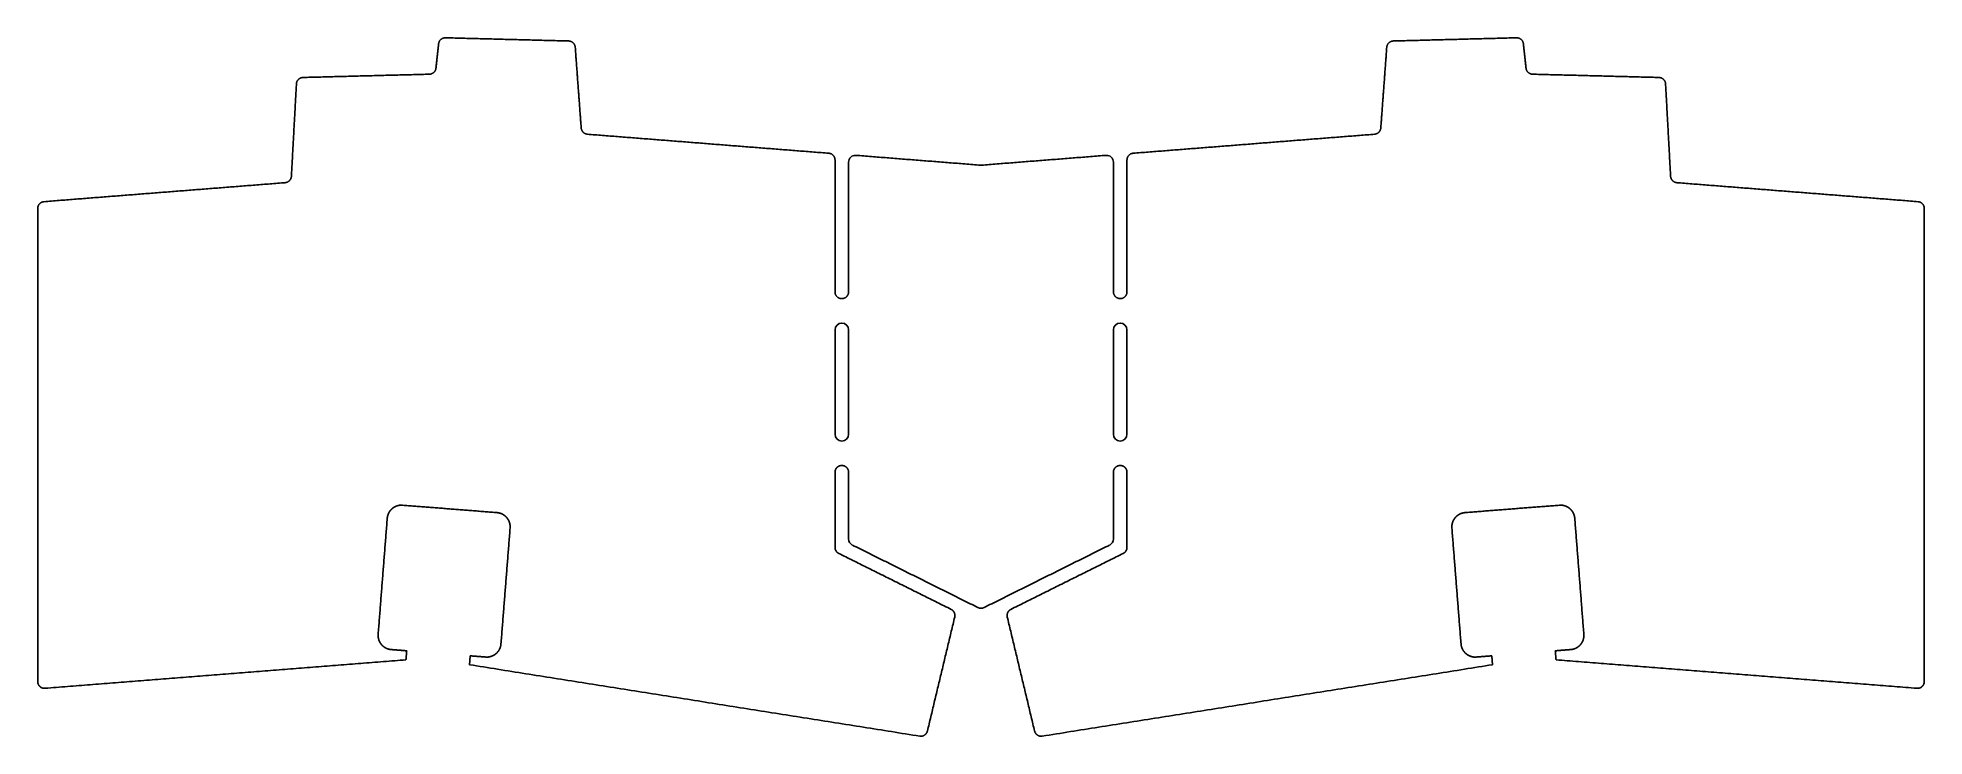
# Model space of a CAD drawing. Header units: millimetres. Extents: x -174 to 104, y -42 to 61.
import ezdxf

# ---------------------------------------------------------------- set-up
doc = ezdxf.new("R2010")
doc.units = ezdxf.units.MM
doc.layers.add('pcb-edgecuts', color=204, linetype='Continuous', true_color=0x7800b4)

msp = doc.modelspace()

# ---------------------------------------------------------------- linework, layer by layer
at = {"layer": 'pcb-edgecuts'}
for points in [[(-54.54, 2.22), (-54.54, 17.61)], [(-15.46, 17.62), (-15.46, 2.22)]]:
    msp.add_lwpolyline(points, dxfattribs=at)
at = {"layer": 'pcb-edgecuts', "extrusion": (0, 0, -1)}
for centre, start, end in [((53.54, 42.34), 360, 94.5), ((16.46, 42.34), 85.5, 180), ((53.54, -13.21), 296.4545, 360), ((16.46, -13.21), 180, 243.5455), ((35, -22.44), 243.5455, 296.4545)]:
    msp.add_arc(centre, 1, start, end, dxfattribs=at)
at = {"layer": 'pcb-edgecuts'}
for centre, start, end in [((-35, 42.89), 265.5, 274.5), ((-55.54, 17.61), 0, 180), ((-14.46, 17.62), 0, 180), ((-55.54, 2.22), 180, 0), ((-14.46, 2.22), 180, 0)]:
    msp.add_arc(centre, 1, start, end, dxfattribs=at)
for points, degree in [([(-115.42, 56.2), (-115.22, 57.99), (-115.03, 59.78)], 2), ([(-114.01, 60.67), (-104.92, 60.43), (-95.84, 60.2)], 2), ([(-94.87, 59.27), (-94.43, 53.32), (-93.99, 47.38)], 2), ([(23.99, 47.38), (24.43, 53.32), (24.87, 59.27)], 2), ([(25.84, 60.2), (34.92, 60.43), (44.01, 60.67)], 2), ([(45.03, 59.78), (45.22, 57.99), (45.42, 56.2)], 2), ([(-136.75, 40.25), (-136.38, 47.06), (-136.01, 53.87)], 2), ([(-135.03, 54.82), (-125.71, 55.06), (-116.39, 55.3)], 2), ([(46.39, 55.3), (55.71, 55.06), (65.03, 54.82)], 2), ([(66.01, 53.87), (66.38, 47.06), (66.75, 40.25)], 2), ([(-93.07, 46.45), (-75.26, 45.05), (-57.46, 43.65)], 2), ([(-12.54, 43.65), (5.26, 45.05), (23.07, 46.45)], 2), ([(-56.54, 42.65), (-56.54, 32.93), (-56.54, 23.21)], 2), ([(-54.54, 23.21), (-54.54, 42.34)], 1), ([(-53.46, 43.34), (-35.08, 41.89)], 1), ([(-34.92, 41.89), (-16.54, 43.34)], 1), ([(-15.46, 42.34), (-15.46, 23.22)], 1), ([(-13.46, 23.22), (-13.46, 32.94), (-13.46, 42.65)], 2), ([(-173.26, 36.51), (-155.46, 37.91), (-137.67, 39.31)], 2), ([(67.67, 39.31), (85.46, 37.91), (103.26, 36.51)], 2), ([(-174.18, -34.23), (-174.18, 0.64), (-174.18, 35.51)], 2), ([(104.18, 35.51), (104.18, 0.64), (104.18, -34.23)], 2), ([(-56.54, 17.61), (-56.54, 9.92), (-56.54, 2.22)], 2), ([(-13.46, 2.22), (-13.46, 9.92), (-13.46, 17.62)], 2), ([(-56.54, -3.38), (-56.54, -8.92), (-56.54, -14.45)], 2), ([(-54.54, -13.21), (-54.54, -3.38)], 1), ([(-15.46, -3.38), (-15.46, -13.21)], 1), ([(-13.46, -14.45), (-13.46, -8.92), (-13.46, -3.38)], 2), ([(-121.09, -8.31), (-121.16, -8.33), (-121.23, -8.36)], 2), ([(-120.94, -8.27), (-121.01, -8.29), (-121.09, -8.31)], 2), ([(-120.79, -8.25), (-120.86, -8.26), (-120.94, -8.27)], 2), ([(-120.64, -8.23), (-120.72, -8.24), (-120.79, -8.25)], 2), ([(-120.49, -8.23), (-120.57, -8.23), (-120.64, -8.23)], 2), ([(-120.35, -8.24), (-120.42, -8.23), (-120.49, -8.23)], 2), ([(-106.41, -9.33), (-113.38, -8.78), (-120.35, -8.24)], 2), ([(50.35, -8.24), (43.38, -8.78), (36.41, -9.33)], 2), ([(50.49, -8.23), (50.42, -8.23), (50.35, -8.24)], 2), ([(50.64, -8.23), (50.57, -8.23), (50.49, -8.23)], 2), ([(50.79, -8.25), (50.72, -8.24), (50.64, -8.23)], 2), ([(50.94, -8.27), (50.86, -8.26), (50.79, -8.25)], 2), ([(51.09, -8.31), (51.01, -8.29), (50.94, -8.27)], 2), ([(51.23, -8.36), (51.16, -8.33), (51.09, -8.31)], 2), ([(-122.61, -10.16), (-123.28, -18.71), (-123.95, -27.26)], 2), ([(-122.59, -10.02), (-122.6, -10.09), (-122.61, -10.16)], 2), ([(-122.56, -9.87), (-122.57, -9.94), (-122.59, -10.02)], 2), ([(-122.52, -9.73), (-122.54, -9.8), (-122.56, -9.87)], 2), ([(-122.48, -9.59), (-122.5, -9.66), (-122.52, -9.73)], 2), ([(-122.42, -9.45), (-122.45, -9.52), (-122.48, -9.59)], 2), ([(-122.35, -9.31), (-122.38, -9.38), (-122.42, -9.45)], 2), ([(-122.27, -9.18), (-122.31, -9.25), (-122.35, -9.31)], 2), ([(-122.18, -9.06), (-122.23, -9.12), (-122.27, -9.18)], 2), ([(-122.09, -8.95), (-122.14, -9), (-122.18, -9.06)], 2), ([(-121.99, -8.84), (-122.04, -8.89), (-122.09, -8.95)], 2), ([(-121.87, -8.73), (-121.93, -8.78), (-121.99, -8.84)], 2), ([(-121.76, -8.64), (-121.81, -8.69), (-121.87, -8.73)], 2), ([(-121.63, -8.56), (-121.69, -8.6), (-121.76, -8.64)], 2), ([(-121.5, -8.48), (-121.57, -8.52), (-121.63, -8.56)], 2), ([(-121.37, -8.41), (-121.43, -8.45), (-121.5, -8.48)], 2), ([(-121.23, -8.36), (-121.3, -8.39), (-121.37, -8.41)], 2), ([(-106.26, -9.35), (-106.34, -9.34), (-106.41, -9.33)], 2), ([(-106.12, -9.38), (-106.19, -9.36), (-106.26, -9.35)], 2), ([(-105.98, -9.41), (-106.05, -9.4), (-106.12, -9.38)], 2), ([(-105.83, -9.46), (-105.9, -9.44), (-105.98, -9.41)], 2), ([(-105.69, -9.52), (-105.76, -9.49), (-105.83, -9.46)], 2), ([(-105.56, -9.59), (-105.62, -9.56), (-105.69, -9.52)], 2), ([(-105.43, -9.67), (-105.49, -9.63), (-105.56, -9.59)], 2), ([(-105.31, -9.75), (-105.37, -9.71), (-105.43, -9.67)], 2), ([(-105.19, -9.85), (-105.25, -9.8), (-105.31, -9.75)], 2), ([(-105.08, -9.95), (-105.14, -9.9), (-105.19, -9.85)], 2), ([(-104.98, -10.06), (-105.03, -10.01), (-105.08, -9.95)], 2), ([(-104.89, -10.18), (-104.93, -10.12), (-104.98, -10.06)], 2), ([(-104.8, -10.31), (-104.84, -10.24), (-104.89, -10.18)], 2), ([(-104.73, -10.44), (-104.76, -10.37), (-104.8, -10.31)], 2), ([(-104.66, -10.57), (-104.69, -10.5), (-104.73, -10.44)], 2), ([(-104.6, -10.71), (-104.63, -10.64), (-104.66, -10.57)], 2), ([(-104.56, -10.85), (-104.58, -10.78), (-104.6, -10.71)], 2), ([(-104.52, -11), (-104.54, -10.92), (-104.56, -10.85)], 2), ([(-104.49, -11.15), (-104.51, -11.07), (-104.52, -11)], 2), ([(34.52, -11), (34.51, -11.07), (34.49, -11.15)], 2), ([(34.56, -10.85), (34.54, -10.92), (34.52, -11)], 2), ([(34.6, -10.71), (34.58, -10.78), (34.56, -10.85)], 2), ([(34.66, -10.57), (34.63, -10.64), (34.6, -10.71)], 2), ([(34.73, -10.44), (34.69, -10.5), (34.66, -10.57)], 2), ([(34.8, -10.31), (34.76, -10.37), (34.73, -10.44)], 2), ([(34.89, -10.18), (34.84, -10.24), (34.8, -10.31)], 2), ([(34.98, -10.06), (34.93, -10.12), (34.89, -10.18)], 2), ([(35.08, -9.95), (35.03, -10.01), (34.98, -10.06)], 2), ([(35.19, -9.85), (35.14, -9.9), (35.08, -9.95)], 2), ([(35.31, -9.75), (35.25, -9.8), (35.19, -9.85)], 2), ([(35.43, -9.67), (35.37, -9.71), (35.31, -9.75)], 2), ([(35.56, -9.59), (35.49, -9.63), (35.43, -9.67)], 2), ([(35.69, -9.52), (35.62, -9.56), (35.56, -9.59)], 2), ([(35.83, -9.46), (35.76, -9.49), (35.69, -9.52)], 2), ([(35.98, -9.41), (35.9, -9.44), (35.83, -9.46)], 2), ([(36.12, -9.38), (36.05, -9.4), (35.98, -9.41)], 2), ([(36.26, -9.35), (36.19, -9.36), (36.12, -9.38)], 2), ([(36.41, -9.33), (36.34, -9.34), (36.26, -9.35)], 2), ([(51.37, -8.41), (51.3, -8.39), (51.23, -8.36)], 2), ([(51.5, -8.48), (51.43, -8.45), (51.37, -8.41)], 2), ([(51.63, -8.56), (51.57, -8.52), (51.5, -8.48)], 2), ([(51.76, -8.64), (51.69, -8.6), (51.63, -8.56)], 2), ([(51.87, -8.73), (51.81, -8.69), (51.76, -8.64)], 2), ([(51.99, -8.84), (51.93, -8.78), (51.87, -8.73)], 2), ([(52.09, -8.95), (52.04, -8.89), (51.99, -8.84)], 2), ([(52.18, -9.06), (52.14, -9), (52.09, -8.95)], 2), ([(52.27, -9.18), (52.23, -9.12), (52.18, -9.06)], 2), ([(52.35, -9.31), (52.31, -9.25), (52.27, -9.18)], 2), ([(52.42, -9.45), (52.38, -9.38), (52.35, -9.31)], 2), ([(52.48, -9.59), (52.45, -9.52), (52.42, -9.45)], 2), ([(52.52, -9.73), (52.5, -9.66), (52.48, -9.59)], 2), ([(52.56, -9.87), (52.54, -9.8), (52.52, -9.73)], 2), ([(52.59, -10.02), (52.57, -9.94), (52.56, -9.87)], 2), ([(52.61, -10.16), (52.6, -10.09), (52.59, -10.02)], 2), ([(53.95, -27.26), (53.28, -18.71), (52.61, -10.16)], 2), ([(-105.83, -28.69), (-105.15, -20.14), (-104.48, -11.59)], 2), ([(-104.48, -11.29), (-104.49, -11.22), (-104.49, -11.15)], 2), ([(-104.48, -11.44), (-104.48, -11.37), (-104.48, -11.29)], 2), ([(-104.48, -11.59), (-104.48, -11.52), (-104.48, -11.44)], 2), ([(34.49, -11.15), (34.49, -11.22), (34.48, -11.29)], 2), ([(34.48, -11.29), (34.48, -11.37), (34.48, -11.44)], 2), ([(34.48, -11.44), (34.48, -11.52), (34.48, -11.59)], 2), ([(34.48, -11.59), (35.15, -20.14), (35.83, -28.69)], 2), ([(-55.98, -15.35), (-47.69, -19.47), (-39.4, -23.6)], 2), ([(-35.45, -23.33), (-53.98, -14.11)], 1), ([(-16.02, -14.11), (-34.55, -23.33)], 1), ([(-30.6, -23.6), (-22.31, -19.47), (-14.02, -15.35)], 2), ([(-38.88, -24.73), (-40.89, -33.13), (-42.91, -41.53)], 2), ([(-27.09, -41.53), (-29.11, -33.13), (-31.12, -24.73)], 2), ([(-123.95, -27.26), (-123.95, -27.34), (-123.96, -27.41)], 2), ([(-123.96, -27.41), (-123.95, -27.49), (-123.95, -27.56)], 2), ([(-123.95, -27.56), (-123.95, -27.64), (-123.94, -27.71)], 2), ([(-123.94, -27.71), (-123.93, -27.78), (-123.91, -27.86)], 2), ([(53.91, -27.86), (53.93, -27.78), (53.94, -27.71)], 2), ([(53.94, -27.71), (53.95, -27.64), (53.95, -27.56)], 2), ([(53.96, -27.41), (53.95, -27.34), (53.95, -27.26)], 2), ([(53.95, -27.56), (53.95, -27.49), (53.96, -27.41)], 2), ([(-123.91, -27.86), (-123.9, -27.93), (-123.88, -28)], 2), ([(-123.88, -28), (-123.85, -28.08), (-123.83, -28.15)], 2), ([(-123.83, -28.15), (-123.8, -28.22), (-123.77, -28.29)], 2), ([(-123.77, -28.29), (-123.74, -28.35), (-123.71, -28.42)], 2), ([(-123.71, -28.42), (-123.67, -28.49), (-123.63, -28.55)], 2), ([(-123.63, -28.55), (-123.59, -28.61), (-123.55, -28.67)], 2), ([(-123.55, -28.67), (-123.5, -28.73), (-123.45, -28.79)], 2), ([(-123.45, -28.79), (-123.4, -28.85), (-123.35, -28.9)], 2), ([(-123.35, -28.9), (-123.3, -28.96), (-123.24, -29.01)], 2), ([(-123.24, -29.01), (-123.18, -29.05), (-123.12, -29.1)], 2), ([(-123.12, -29.1), (-123.06, -29.15), (-123, -29.19)], 2), ([(-123, -29.19), (-122.94, -29.23), (-122.88, -29.27)], 2), ([(-122.88, -29.27), (-122.81, -29.3), (-122.74, -29.34)], 2), ([(-122.74, -29.34), (-122.67, -29.36), (-122.6, -29.39)], 2), ([(-122.6, -29.39), (-122.53, -29.42), (-122.46, -29.44)], 2), ([(-122.46, -29.44), (-122.39, -29.46), (-122.32, -29.48)], 2), ([(-122.32, -29.48), (-122.24, -29.49), (-122.17, -29.51)], 2), ([(-122.17, -29.51), (-122.1, -29.52), (-122.02, -29.52)], 2), ([(-122.02, -29.52), (-120.88, -29.61), (-119.74, -29.7)], 2), ([(-119.74, -29.7), (-119.79, -30.37), (-119.85, -31.04)], 2), ([(-110.47, -31.76), (-110.42, -31.1), (-110.37, -30.44)], 2), ([(-110.37, -30.44), (-109.23, -30.53), (-108.09, -30.62)], 2), ([(-107.79, -30.62), (-107.72, -30.62), (-107.64, -30.61)], 2), ([(-107.64, -30.61), (-107.57, -30.6), (-107.49, -30.58)], 2), ([(-107.49, -30.58), (-107.42, -30.56), (-107.35, -30.55)], 2), ([(-107.35, -30.55), (-107.27, -30.52), (-107.2, -30.5)], 2), ([(-107.2, -30.5), (-107.13, -30.47), (-107.07, -30.44)], 2), ([(-107.07, -30.44), (-107, -30.41), (-106.93, -30.38)], 2), ([(-106.93, -30.38), (-106.87, -30.34), (-106.8, -30.3)], 2), ([(-106.8, -30.3), (-106.74, -30.26), (-106.68, -30.22)], 2), ([(-106.68, -30.22), (-106.62, -30.17), (-106.56, -30.12)], 2), ([(-106.56, -30.12), (-106.5, -30.07), (-106.45, -30.02)], 2), ([(-106.45, -30.02), (-106.4, -29.97), (-106.35, -29.91)], 2), ([(-106.35, -29.91), (-106.3, -29.85), (-106.25, -29.79)], 2), ([(-106.25, -29.79), (-106.21, -29.73), (-106.16, -29.67)], 2), ([(-106.16, -29.67), (-106.12, -29.61), (-106.09, -29.55)], 2), ([(-106.09, -29.55), (-106.05, -29.48), (-106.02, -29.41)], 2), ([(-106.02, -29.41), (-105.99, -29.34), (-105.96, -29.27)], 2), ([(-105.96, -29.27), (-105.93, -29.2), (-105.91, -29.13)], 2), ([(-105.91, -29.13), (-105.89, -29.06), (-105.87, -28.98)], 2), ([(-105.87, -28.98), (-105.86, -28.91), (-105.84, -28.84)], 2), ([(-105.84, -28.84), (-105.84, -28.76), (-105.83, -28.69)], 2), ([(35.83, -28.69), (35.84, -28.76), (35.84, -28.84)], 2), ([(35.84, -28.84), (35.86, -28.91), (35.87, -28.98)], 2), ([(35.87, -28.98), (35.89, -29.06), (35.91, -29.13)], 2), ([(35.91, -29.13), (35.93, -29.2), (35.96, -29.27)], 2), ([(35.96, -29.27), (35.99, -29.34), (36.02, -29.41)], 2), ([(36.02, -29.41), (36.05, -29.48), (36.09, -29.55)], 2), ([(36.09, -29.55), (36.12, -29.61), (36.16, -29.67)], 2), ([(36.16, -29.67), (36.21, -29.73), (36.25, -29.79)], 2), ([(36.25, -29.79), (36.3, -29.85), (36.35, -29.91)], 2), ([(36.35, -29.91), (36.4, -29.97), (36.45, -30.02)], 2), ([(36.45, -30.02), (36.5, -30.07), (36.56, -30.12)], 2), ([(36.56, -30.12), (36.62, -30.17), (36.68, -30.22)], 2), ([(36.68, -30.22), (36.74, -30.26), (36.8, -30.3)], 2), ([(36.8, -30.3), (36.87, -30.34), (36.93, -30.38)], 2), ([(36.93, -30.38), (37, -30.41), (37.07, -30.44)], 2), ([(37.07, -30.44), (37.13, -30.47), (37.2, -30.5)], 2), ([(37.2, -30.5), (37.27, -30.52), (37.35, -30.55)], 2), ([(37.35, -30.55), (37.42, -30.56), (37.49, -30.58)], 2), ([(37.49, -30.58), (37.57, -30.6), (37.64, -30.61)], 2), ([(37.64, -30.61), (37.72, -30.62), (37.79, -30.62)], 2), ([(38.09, -30.62), (39.23, -30.53), (40.37, -30.44)], 2), ([(40.37, -30.44), (40.42, -31.1), (40.47, -31.76)], 2), ([(49.74, -29.7), (50.88, -29.61), (52.02, -29.52)], 2), ([(49.85, -31.04), (49.79, -30.37), (49.74, -29.7)], 2), ([(52.02, -29.52), (52.1, -29.52), (52.17, -29.51)], 2), ([(52.17, -29.51), (52.24, -29.49), (52.32, -29.48)], 2), ([(52.32, -29.48), (52.39, -29.46), (52.46, -29.44)], 2), ([(52.46, -29.44), (52.53, -29.42), (52.6, -29.39)], 2), ([(52.6, -29.39), (52.67, -29.36), (52.74, -29.34)], 2), ([(52.74, -29.34), (52.81, -29.3), (52.88, -29.27)], 2), ([(52.88, -29.27), (52.94, -29.23), (53, -29.19)], 2), ([(53, -29.19), (53.06, -29.15), (53.12, -29.1)], 2), ([(53.12, -29.1), (53.18, -29.05), (53.24, -29.01)], 2), ([(53.24, -29.01), (53.3, -28.96), (53.35, -28.9)], 2), ([(53.35, -28.9), (53.4, -28.85), (53.45, -28.79)], 2), ([(53.45, -28.79), (53.5, -28.73), (53.55, -28.67)], 2), ([(53.55, -28.67), (53.59, -28.61), (53.63, -28.55)], 2), ([(53.63, -28.55), (53.67, -28.49), (53.71, -28.42)], 2), ([(53.71, -28.42), (53.74, -28.35), (53.77, -28.29)], 2), ([(53.77, -28.29), (53.8, -28.22), (53.83, -28.15)], 2), ([(53.83, -28.15), (53.85, -28.08), (53.88, -28)], 2), ([(53.88, -28), (53.9, -27.93), (53.91, -27.86)], 2), ([(-119.85, -31.04), (-146.47, -33.14), (-173.1, -35.23)], 2), ([(-44.04, -42.28), (-77.26, -37.02), (-110.47, -31.76)], 2), ([(-108.09, -30.62), (-108.01, -30.62), (-107.94, -30.63)], 2), ([(-107.94, -30.63), (-107.86, -30.62), (-107.79, -30.62)], 2), ([(40.47, -31.76), (7.26, -37.02), (-25.96, -42.28)], 2), ([(37.79, -30.62), (37.86, -30.62), (37.94, -30.63)], 2), ([(37.94, -30.63), (38.01, -30.62), (38.09, -30.62)], 2), ([(103.1, -35.23), (76.47, -33.14), (49.85, -31.04)], 2)]:
    msp.add_open_spline(points, degree=degree, dxfattribs=at)
for points, weights in [([(-115.03, 59.78), (-114.93, 60.7), (-114.01, 60.67)], [1, 0.735804092121, 1]), ([(-95.84, 60.2), (-94.93, 60.17), (-94.87, 59.27)], [1, 0.741561359101, 1]), ([(24.87, 59.27), (24.93, 60.17), (25.84, 60.2)], [1, 0.741561359101, 1]), ([(44.01, 60.67), (44.93, 60.7), (45.03, 59.78)], [1, 0.735804092121, 1]), ([(-116.39, 55.3), (-115.51, 55.33), (-115.42, 56.2)], [1, 0.753278834836, 1]), ([(45.42, 56.2), (45.51, 55.33), (46.39, 55.3)], [1, 0.753278834836, 1]), ([(-136.01, 53.87), (-135.96, 54.79), (-135.03, 54.82)], [1, 0.735005085833, 1]), ([(65.03, 54.82), (65.96, 54.79), (66.01, 53.87)], [1, 0.735005085833, 1]), ([(-93.99, 47.38), (-93.92, 46.52), (-93.07, 46.45)], [1, 0.758868967826, 1]), ([(23.07, 46.45), (23.92, 46.52), (23.99, 47.38)], [1, 0.758868967826, 1]), ([(-57.46, 43.65), (-56.54, 43.58), (-56.54, 42.65)], [1, 0.734322509436, 1]), ([(-13.46, 42.65), (-13.46, 43.58), (-12.54, 43.65)], [1, 0.734322509436, 1]), ([(-137.67, 39.31), (-136.8, 39.38), (-136.75, 40.25)], [1, 0.752502801215, 1]), ([(66.75, 40.25), (66.8, 39.38), (67.67, 39.31)], [1, 0.752502801215, 1]), ([(-174.18, 35.51), (-174.18, 36.44), (-173.26, 36.51)], [1, 0.734322509436, 1]), ([(103.26, 36.51), (104.18, 36.44), (104.18, 35.51)], [1, 0.734322509436, 1]), ([(-56.54, -14.45), (-56.54, -15.07), (-55.98, -15.35)], [1, 0.850143358722, 1]), ([(-14.02, -15.35), (-13.46, -15.07), (-13.46, -14.45)], [1, 0.850143358722, 1]), ([(-39.4, -23.6), (-38.69, -23.95), (-38.88, -24.73)], [1, 0.78236108422, 1]), ([(-31.12, -24.73), (-31.31, -23.95), (-30.6, -23.6)], [1, 0.78236108422, 1]), ([(-42.91, -41.53), (-43.13, -42.43), (-44.04, -42.28)], [1, 0.734322509436, 1]), ([(-25.96, -42.28), (-26.87, -42.43), (-27.09, -41.53)], [1, 0.734322509436, 1])]:
    msp.add_rational_spline(points, weights, degree=2, dxfattribs=at)
for points, weights, knots in [([(-56.54, 23.21), (-56.54, 22.21), (-55.54, 22.21), (-54.54, 22.21), (-54.54, 23.21)], [1, 0.70710676998, 1, 0.70710676998, 1], [1670.124528, 1670.124528, 1670.124528, 1671.695325, 1671.695325, 1673.266121, 1673.266121, 1673.266121]), ([(-15.46, 23.22), (-15.46, 22.22), (-14.46, 22.22), (-13.46, 22.22), (-13.46, 23.22)], [1, 0.707106781187, 1, 0.707106781187, 1], [1747.782282, 1747.782282, 1747.782282, 1749.353078, 1749.353078, 1750.923875, 1750.923875, 1750.923875]), ([(-54.54, -3.38), (-54.54, -2.97), (-54.83, -2.68), (-55.13, -2.38), (-55.54, -2.38), (-55.95, -2.38), (-56.25, -2.68), (-56.54, -2.97), (-56.54, -3.38)], [1, 0.92387952739, 1, 0.92387952739, 1, 0.92387952739, 1, 0.92387952739, 1], [1186.789378, 1186.789378, 1186.789378, 1187.574776, 1187.574776, 1188.360174, 1188.360174, 1189.145572, 1189.145572, 1189.93097, 1189.93097, 1189.93097]), ([(-13.46, -3.38), (-13.46, -2.97), (-13.75, -2.68), (-14.05, -2.38), (-14.46, -2.38), (-14.87, -2.38), (-15.17, -2.68), (-15.46, -2.97), (-15.46, -3.38)], [1, 0.923879527749, 1, 0.923879527749, 1, 0.923879527749, 1, 0.923879527749, 1], [2231.114915, 2231.114915, 2231.114915, 2231.900313, 2231.900313, 2232.685712, 2232.685712, 2233.47111, 2233.47111, 2234.256508, 2234.256508, 2234.256508]), ([(-173.1, -35.23), (-173.54, -35.27), (-173.86, -34.97), (-174.18, -34.67), (-174.18, -34.23)], [1, 0.916187957117, 1, 0.916187957117, 1], [1430.144036, 1430.144036, 1430.144036, 1430.968704, 1430.968704, 1431.793372, 1431.793372, 1431.793372]), ([(104.18, -34.23), (104.18, -34.67), (103.86, -34.97), (103.54, -35.27), (103.1, -35.23)], [1, 0.916187957117, 1, 0.916187957117, 1], [1989.252514, 1989.252514, 1989.252514, 1990.077182, 1990.077182, 1990.90185, 1990.90185, 1990.90185])]:
    msp.add_rational_spline(points, weights, degree=2, knots=knots, dxfattribs=at)

doc.saveas('drawing.dxf')
